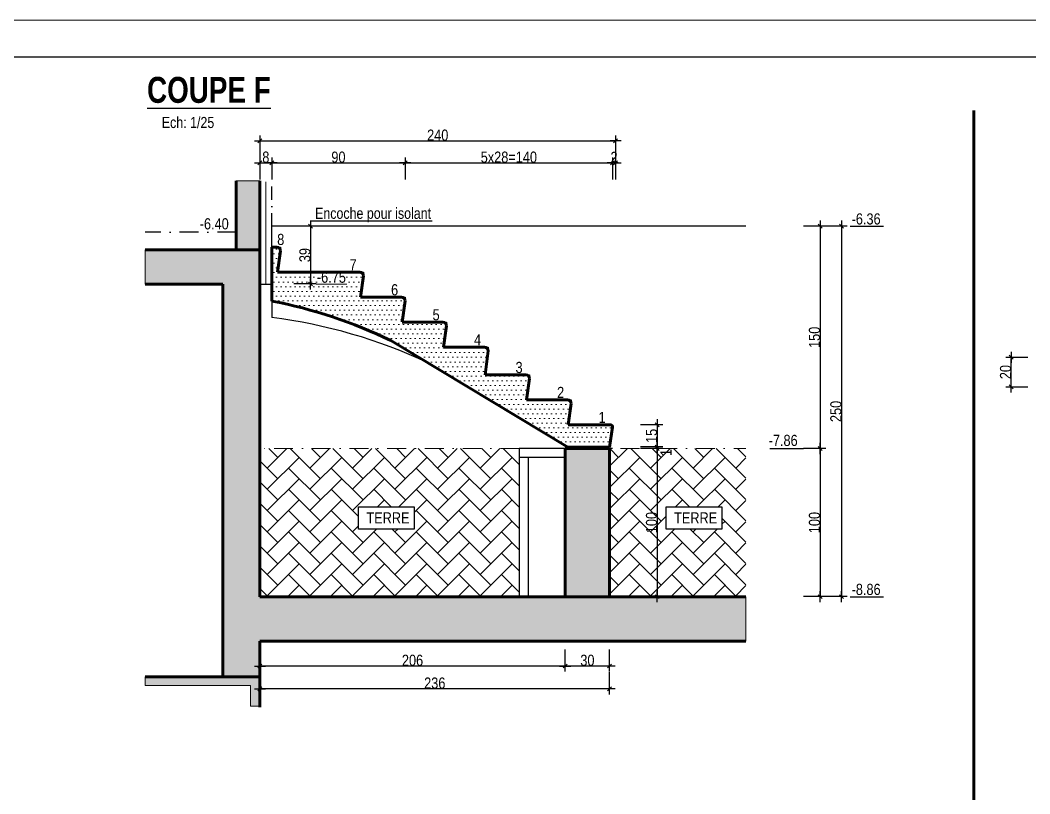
# Model space of a CAD drawing. Header units: centimetres. Extents: x 10776 to 19730, y -16504 to -13534.
# Drawn here: x 12138 to 13501, y -14578 to -13534 of the extents above; entities that cross this region are included whole.
import ezdxf
from ezdxf.enums import TextEntityAlignment as Align

# ---------------------------------------------------------------- set-up
doc = ezdxf.new("R2010")
doc.units = ezdxf.units.CM
doc.header["$PDMODE"] = 1
doc.header["$PDSIZE"] = -2
doc.linetypes.add('TIRETPTX2', pattern=[50.8, 25.4, -12.7, 0, -12.7])
for name, color, linetype in [('01_cote_gen', 4, 'Continuous'), ('01_linteaux', 2, 'Continuous'), ('01_poch_BN', 9, 'Continuous'), ('01_poch_murs', 253, 'Continuous'), ('01_texte', 230, 'Continuous'), ('AA_COTES', 2, 'Continuous')]:
    doc.layers.add(name, color=color, linetype=linetype)
doc.layers.add('01_murs_coup', color=5, linetype='Continuous', lineweight=60)
doc.layers.add('01_tram_axes', color=2, linetype='TIRETPTX2', lineweight=9)
doc.styles.add('ARIAL NA', font='ARIALN.TTF')
doc.styles.add('impact', font='impact.ttf')
doc.styles.add('MATTE_TXT', font='arial.ttf')
doc.styles.add('STYLE2', font='ARIALN.TTF')
doc.linetypes.add('ISOLATION', pattern='A,0.00254,-2.54,[134,ltypeshp.shx,S=2.54,R=0,X=-2.54,Y=0],-5.08,[134,ltypeshp.shx,S=2.54,R=180,X=2.54,Y=0],-2.54', length=10.16254)
doc.dimstyles.new('JB25', dxfattribs={"dimscale": 0.1, "dimtxt": 150, "dimasz": 15, "dimexe": 0.1, "dimexo": 0.1, "dimgap": 0.09, "dimtad": 1, "dimdec": 1, "dimlfac": 0.5, "dimdsep": 46, "dimtxsty": 'STYLE2', "dimblk1": 'BOND_G', "dimblk2": 'BOND_D', "dimsah": 1, "dimcen": 1.5, "dimdle": 0.01, "dimse1": 1, "dimse2": 1, "dimclrd": 4, "dimclre": 2, "dimclrt": 6, "dimazin": 2, "dimtfac": 2.333333, "dimtdec": 1, "dimtix": 1, "dimtmove": 2, "dimatfit": 3, "dimldrblk": 'BOND_G', "dimfxl": 1, "dimtolj": 1, "dimtzin": 0, "dimarcsym": 0})

# ---------------------------------------------------------------- blocks, each defined once
blk = doc.blocks.new('BOND_G')
at = {"layer": 'AA_COTES', "color": 0}
for p, q in [((0, -5), (0, 15)), ((5, 0), (-5, 0)), ((1.77, 1.77), (-1.77, -1.77))]:
    blk.add_line(p, q, dxfattribs=at)
blk = doc.blocks.new('BOND_D')
at = {"layer": 'AA_COTES', "color": 0}
for p, q in [((5, 0), (-5, 0)), ((-1.77, -1.77), (1.77, 1.77)), ((0, 5), (0, -15))]:
    blk.add_line(p, q, dxfattribs=at)
blk = doc.blocks.new('*D2822')
at = {"layer": '01_cote_gen', "color": 4, "lineweight": -2, "transparency": 16777216}
blk.add_line((13475.9, -14027.5), (13475.9, -13990.5), dxfattribs=at)
at = {"layer": 'Defpoints', "color": 0, "lineweight": 0, "transparency": 16777216}
for p in [(13475.9, -13989), (13555.8, -13989), (13555.8, -14029)]:
    blk.add_point(p, dxfattribs=at)
at = {"layer": '01_cote_gen', "color": 4, "lineweight": -2, "transparency": 16777216, "xscale": 1.5, "yscale": 1.5, "zscale": 1.5}
for name, p, rotation in [('BOND_D', (13475.9, -13989), 90), ('BOND_G', (13475.9, -14029), 270)]:
    blk.add_blockref(name, p, dxfattribs=dict(at, rotation=rotation))
at = {"layer": '01_cote_gen', "color": 6, "transparency": 16777216, "insert": (13468.3, -14009), "char_height": 15, "attachment_point": 5, "rotation": 90, "style": 'STYLE2'}
blk.add_mtext('\\A1;20', dxfattribs=at)
blk = doc.blocks.new('*D2846')
at = {"layer": '01_cote_gen', "color": 4, "lineweight": -2, "transparency": 16777216}
blk.add_line((13218, -14113.6), (13218, -14310.6), dxfattribs=at)
at = {"layer": 'Defpoints', "color": 0, "lineweight": 0, "transparency": 16777216}
for p in [(13194.3, -14112.1), (13194.3, -14312.1), (13218, -14312.1)]:
    blk.add_point(p, dxfattribs=at)
at = {"layer": '01_cote_gen', "color": 4, "lineweight": -2, "transparency": 16777216, "xscale": 1.5, "yscale": 1.5, "zscale": 1.5}
for name, p, rotation in [('BOND_G', (13218, -14112.1), 90), ('BOND_D', (13218, -14312.1), 270)]:
    blk.add_blockref(name, p, dxfattribs=dict(at, rotation=rotation))
at = {"layer": '01_cote_gen', "color": 6, "lineweight": 0, "transparency": 16777216, "insert": (13210.4, -14212.1), "char_height": 15, "attachment_point": 5, "rotation": 90, "style": 'STYLE2'}
blk.add_mtext('\\A1;100', dxfattribs=at)
blk = doc.blocks.new('*D2975')
at = {"layer": '01_cote_gen', "color": 4, "lineweight": -2, "transparency": 16777216}
blk.add_line((12998.1, -14113.6), (12998.1, -14310.6), dxfattribs=at)
at = {"layer": 'Defpoints', "color": 0, "lineweight": 0, "transparency": 16777216}
for p in [(12913.2, -14112.1), (12957.9, -14312.1), (12998.1, -14312.1)]:
    blk.add_point(p, dxfattribs=at)
at = {"layer": '01_cote_gen', "color": 4, "lineweight": -2, "transparency": 16777216, "xscale": 1.5, "yscale": 1.5, "zscale": 1.5}
for name, p, rotation in [('BOND_G', (12998.1, -14112.1), 90), ('BOND_D', (12998.1, -14312.1), 270)]:
    blk.add_blockref(name, p, dxfattribs=dict(at, rotation=rotation))
at = {"layer": '01_cote_gen', "color": 6, "lineweight": 0, "transparency": 16777216, "insert": (12990.5, -14212.1), "char_height": 15, "attachment_point": 5, "rotation": 90, "style": 'STYLE2'}
blk.add_mtext('\\A1;100', dxfattribs=at)
blk = doc.blocks.new('*D2976')
at = {"layer": '01_cote_gen', "color": 4, "lineweight": -2, "transparency": 16777216}
blk.add_line((12998.1, -14081.6), (12998.1, -14108.6), dxfattribs=at)
at = {"layer": 'Defpoints', "color": 0, "lineweight": 0, "transparency": 16777216}
for p in [(12908.5, -14080.1), (12915, -14110.1), (12998.1, -14110.1)]:
    blk.add_point(p, dxfattribs=at)
at = {"layer": '01_cote_gen', "color": 4, "lineweight": -2, "transparency": 16777216, "xscale": 1.5, "yscale": 1.5, "zscale": 1.5}
for name, p, rotation in [('BOND_G', (12998.1, -14080.1), 90), ('BOND_D', (12998.1, -14110.1), 270)]:
    blk.add_blockref(name, p, dxfattribs=dict(at, rotation=rotation))
at = {"layer": '01_cote_gen', "color": 6, "lineweight": 0, "transparency": 16777216, "insert": (12990.5, -14095.1), "char_height": 15, "attachment_point": 5, "rotation": 90, "style": 'STYLE2'}
blk.add_mtext('\\A1;15', dxfattribs=at)
blk = doc.blocks.new('*D2977')
at = {"layer": '01_cote_gen', "color": 4, "lineweight": -2, "transparency": 16777216}
blk.add_line((12932.4, -14405.7), (12875.4, -14405.7), dxfattribs=at)
at = {"layer": 'Defpoints', "color": 0, "lineweight": 0, "transparency": 16777216}
for p in [(12873.9, -14300.2), (12933.9, -14300.2), (12873.9, -14405.7)]:
    blk.add_point(p, dxfattribs=at)
at = {"layer": '01_cote_gen', "color": 4, "lineweight": -2, "transparency": 16777216, "xscale": 1.5, "yscale": 1.5, "zscale": 1.5, "rotation": 180}
blk.add_blockref('BOND_D', (12873.9, -14405.7), dxfattribs=at)
at = {"layer": '01_cote_gen', "color": 4, "lineweight": -2, "transparency": 16777216, "xscale": 1.5, "yscale": 1.5, "zscale": 1.5}
blk.add_blockref('BOND_G', (12933.9, -14405.7), dxfattribs=at)
at = {"layer": '01_cote_gen', "color": 6, "lineweight": 0, "transparency": 16777216, "insert": (12903.9, -14398.1), "char_height": 15, "attachment_point": 5, "style": 'STYLE2'}
blk.add_mtext('\\A1;30', dxfattribs=at)
blk = doc.blocks.new('*D2978')
at = {"layer": '01_cote_gen', "color": 4, "lineweight": -2, "transparency": 16777216}
blk.add_line((12872.4, -14405.7), (12463.4, -14405.7), dxfattribs=at)
at = {"layer": 'Defpoints', "color": 0, "lineweight": 0, "transparency": 16777216}
for p in [(12461.9, -14275.1), (12873.9, -14275.1), (12461.9, -14405.7)]:
    blk.add_point(p, dxfattribs=at)
at = {"layer": '01_cote_gen', "color": 4, "lineweight": -2, "transparency": 16777216, "xscale": 1.5, "yscale": 1.5, "zscale": 1.5, "rotation": 180}
blk.add_blockref('BOND_D', (12461.9, -14405.7), dxfattribs=at)
at = {"layer": '01_cote_gen', "color": 4, "lineweight": -2, "transparency": 16777216, "xscale": 1.5, "yscale": 1.5, "zscale": 1.5}
blk.add_blockref('BOND_G', (12873.9, -14405.7), dxfattribs=at)
at = {"layer": '01_cote_gen', "color": 6, "lineweight": 0, "transparency": 16777216, "insert": (12667.9, -14398.1), "char_height": 15, "attachment_point": 5, "style": 'STYLE2'}
blk.add_mtext('\\A1;206', dxfattribs=at)
blk = doc.blocks.new('*D2979')
at = {"layer": '01_cote_gen', "color": 4, "lineweight": -2, "transparency": 16777216}
blk.add_line((12932.4, -14436.5), (12463.4, -14436.5), dxfattribs=at)
at = {"layer": 'Defpoints', "color": 0, "lineweight": 0, "transparency": 16777216}
for p in [(12461.9, -14271.5), (12933.9, -14282.9), (12461.9, -14436.5)]:
    blk.add_point(p, dxfattribs=at)
at = {"layer": '01_cote_gen', "color": 4, "lineweight": -2, "transparency": 16777216, "xscale": 1.5, "yscale": 1.5, "zscale": 1.5, "rotation": 180}
blk.add_blockref('BOND_D', (12461.9, -14436.5), dxfattribs=at)
at = {"layer": '01_cote_gen', "color": 4, "lineweight": -2, "transparency": 16777216, "xscale": 1.5, "yscale": 1.5, "zscale": 1.5}
blk.add_blockref('BOND_G', (12933.9, -14436.5), dxfattribs=at)
at = {"layer": '01_cote_gen', "color": 6, "lineweight": 0, "transparency": 16777216, "insert": (12697.9, -14428.8), "char_height": 15, "attachment_point": 5, "style": 'STYLE2'}
blk.add_mtext('\\A1;236', dxfattribs=at)
blk = doc.blocks.new('*D2980')
at = {"layer": '01_cote_gen', "color": 4, "lineweight": -2, "transparency": 16777216}
for p, q in [((12998.1, -14108.6), (12998.1, -14107.1)), ((12998.1, -14112.1), (12998.1, -14110.1)), ((12998.1, -14113.6), (12998.1, -14115.1))]:
    blk.add_line(p, q, dxfattribs=at)
at = {"layer": 'Defpoints', "color": 0, "lineweight": 0, "transparency": 16777216}
for p in [(12993.5, -14110.1), (12993.5, -14112.1), (12998.1, -14110.1)]:
    blk.add_point(p, dxfattribs=at)
at = {"layer": '01_cote_gen', "color": 4, "lineweight": -2, "transparency": 16777216, "xscale": 1.5, "yscale": 1.5, "zscale": 1.5}
for name, p, rotation in [('BOND_D', (12998.1, -14110.1), 270), ('BOND_G', (12998.1, -14112.1), 90)]:
    blk.add_blockref(name, p, dxfattribs=dict(at, rotation=rotation))
at = {"layer": '01_cote_gen', "color": 6, "lineweight": 0, "transparency": 16777216, "insert": (13010, -14117.6), "char_height": 15, "attachment_point": 5, "rotation": 90, "style": 'STYLE2'}
blk.add_mtext('\\A1;1', dxfattribs=at)
blk = doc.blocks.new('*D2982')
at = {"layer": '01_poch_BN', "color": 4, "lineweight": -2, "transparency": 16777216}
blk.add_line((12463.4, -13697), (12940.4, -13697), dxfattribs=at)
at = {"layer": 'Defpoints', "color": 0, "lineweight": 0, "transparency": 16777216}
for p in [(12941.9, -13697), (12461.9, -13751.8), (12941.9, -13749.2)]:
    blk.add_point(p, dxfattribs=at)
at = {"layer": '01_poch_BN', "color": 4, "lineweight": -2, "transparency": 16777216, "xscale": 1.5, "yscale": 1.5, "zscale": 1.5, "rotation": 180}
blk.add_blockref('BOND_G', (12461.9, -13697), dxfattribs=at)
at = {"layer": '01_poch_BN', "color": 4, "lineweight": -2, "transparency": 16777216, "xscale": 1.5, "yscale": 1.5, "zscale": 1.5}
blk.add_blockref('BOND_D', (12941.9, -13697), dxfattribs=at)
at = {"layer": '01_poch_BN', "color": 6, "lineweight": 0, "transparency": 16777216, "insert": (12701.9, -13689.3), "char_height": 15, "attachment_point": 5, "style": 'STYLE2'}
blk.add_mtext('\\A1;240', dxfattribs=at)
blk = doc.blocks.new('*D2974')
at = {"layer": '01_poch_BN', "color": 4, "lineweight": -2, "transparency": 16777216}
blk.add_line((12659.4, -13726.7), (12936.4, -13726.7), dxfattribs=at)
at = {"layer": 'Defpoints', "color": 0, "lineweight": 0, "transparency": 16777216}
for p in [(12657.9, -13732.4), (12937.9, -13726.7), (12937.9, -14072.1)]:
    blk.add_point(p, dxfattribs=at)
at = {"layer": '01_poch_BN', "color": 4, "lineweight": -2, "transparency": 16777216, "xscale": 1.5, "yscale": 1.5, "zscale": 1.5, "rotation": 180}
blk.add_blockref('BOND_G', (12657.9, -13726.7), dxfattribs=at)
at = {"layer": '01_poch_BN', "color": 4, "lineweight": -2, "transparency": 16777216, "xscale": 1.5, "yscale": 1.5, "zscale": 1.5}
blk.add_blockref('BOND_D', (12937.9, -13726.7), dxfattribs=at)
at = {"layer": '01_poch_BN', "color": 6, "lineweight": 0, "transparency": 16777216, "insert": (12797.9, -13719), "char_height": 15, "attachment_point": 5, "style": 'STYLE2'}
blk.add_mtext('\\A1;5x28=140', dxfattribs=at)
blk = doc.blocks.new('*D2981')
at = {"layer": '01_cote_gen', "color": 4, "lineweight": -2, "transparency": 16777216}
blk.add_line((12479.4, -13726.7), (12656.4, -13726.7), dxfattribs=at)
at = {"layer": 'Defpoints', "color": 0, "lineweight": 0, "transparency": 16777216}
for p in [(12657.9, -13726.7), (12657.9, -13749.2), (12477.9, -13857.2)]:
    blk.add_point(p, dxfattribs=at)
at = {"layer": '01_cote_gen', "color": 4, "lineweight": -2, "transparency": 16777216, "xscale": 1.5, "yscale": 1.5, "zscale": 1.5, "rotation": 180}
blk.add_blockref('BOND_G', (12477.9, -13726.7), dxfattribs=at)
at = {"layer": '01_cote_gen', "color": 4, "lineweight": -2, "transparency": 16777216, "xscale": 1.5, "yscale": 1.5, "zscale": 1.5}
blk.add_blockref('BOND_D', (12657.9, -13726.7), dxfattribs=at)
at = {"layer": '01_cote_gen', "color": 6, "lineweight": 0, "transparency": 16777216, "insert": (12567.9, -13719), "char_height": 15, "attachment_point": 5, "style": 'STYLE2'}
blk.add_mtext('\\A1;90', dxfattribs=at)
blk = doc.blocks.new('*D2972')
at = {"layer": '01_cote_gen', "color": 4, "lineweight": -2, "transparency": 16777216}
blk.add_line((12463.4, -13726.7), (12476.4, -13726.7), dxfattribs=at)
at = {"layer": 'Defpoints', "color": 0, "lineweight": 0, "transparency": 16777216}
for p in [(12461.9, -13719.5), (12477.9, -13726.7), (12477.9, -13734.2)]:
    blk.add_point(p, dxfattribs=at)
at = {"layer": '01_cote_gen', "color": 4, "lineweight": -2, "transparency": 16777216, "xscale": 1.5, "yscale": 1.5, "zscale": 1.5, "rotation": 180}
blk.add_blockref('BOND_G', (12461.9, -13726.7), dxfattribs=at)
at = {"layer": '01_cote_gen', "color": 4, "lineweight": -2, "transparency": 16777216, "xscale": 1.5, "yscale": 1.5, "zscale": 1.5}
blk.add_blockref('BOND_D', (12477.9, -13726.7), dxfattribs=at)
at = {"layer": '01_cote_gen', "color": 6, "lineweight": 0, "transparency": 16777216, "insert": (12469.9, -13719), "char_height": 15, "attachment_point": 5, "style": 'STYLE2'}
blk.add_mtext('\\A1;8', dxfattribs=at)
blk = doc.blocks.new('*D2973')
at = {"layer": '01_cote_gen', "color": 4, "lineweight": -2, "transparency": 16777216}
for p, q in [((12936.4, -13726.7), (12934.9, -13726.7)), ((12941.9, -13726.7), (12937.9, -13726.7)), ((12943.4, -13726.7), (12944.9, -13726.7))]:
    blk.add_line(p, q, dxfattribs=at)
at = {"layer": 'Defpoints', "color": 0, "lineweight": 0, "transparency": 16777216}
for p in [(12937.9, -13719.5), (12941.9, -13719.5), (12937.9, -13726.7)]:
    blk.add_point(p, dxfattribs=at)
at = {"layer": '01_cote_gen', "color": 4, "lineweight": -2, "transparency": 16777216, "xscale": 1.5, "yscale": 1.5, "zscale": 1.5}
blk.add_blockref('BOND_D', (12937.9, -13726.7), dxfattribs=at)
at = {"layer": '01_cote_gen', "color": 4, "lineweight": -2, "transparency": 16777216, "xscale": 1.5, "yscale": 1.5, "zscale": 1.5, "rotation": 180}
blk.add_blockref('BOND_G', (12941.9, -13726.7), dxfattribs=at)
at = {"layer": '01_cote_gen', "color": 6, "lineweight": 0, "transparency": 16777216, "insert": (12939.9, -13719.2), "char_height": 15, "attachment_point": 5, "style": 'STYLE2'}
blk.add_mtext('\\A1;2', dxfattribs=at)
blk = doc.blocks.new('*D2983')
at = {"layer": '01_cote_gen', "color": 4, "lineweight": -2, "transparency": 16777216}
blk.add_line((12530.3, -13813.6), (12530.3, -13888.6), dxfattribs=at)
at = {"layer": 'Defpoints', "color": 0, "lineweight": 0, "transparency": 16777216}
for p in [(12491.9, -13812.1), (12477.9, -13890.1), (12530.3, -13890.1)]:
    blk.add_point(p, dxfattribs=at)
at = {"layer": '01_cote_gen', "color": 4, "lineweight": -2, "transparency": 16777216, "xscale": 1.5, "yscale": 1.5, "zscale": 1.5}
for name, p, rotation in [('BOND_G', (12530.3, -13812.1), 90), ('BOND_D', (12530.3, -13890.1), 270)]:
    blk.add_blockref(name, p, dxfattribs=dict(at, rotation=rotation))
at = {"layer": '01_cote_gen', "color": 6, "lineweight": 0, "transparency": 16777216, "insert": (12522.7, -13851.1), "char_height": 15, "attachment_point": 5, "rotation": 90, "style": 'STYLE2'}
blk.add_mtext('\\A1;39', dxfattribs=at)
blk = doc.blocks.new('*D2985')
at = {"layer": '01_poch_BN', "color": 4, "lineweight": -2, "transparency": 16777216}
blk.add_line((13218, -13813.6), (13218, -14110.6), dxfattribs=at)
at = {"layer": 'Defpoints', "color": 0, "lineweight": 0, "transparency": 16777216}
for p in [(13117.8, -13812.1), (13195.5, -14112.1), (13218, -14112.1)]:
    blk.add_point(p, dxfattribs=at)
at = {"layer": '01_poch_BN', "color": 4, "lineweight": -2, "transparency": 16777216, "xscale": 1.5, "yscale": 1.5, "zscale": 1.5}
for name, p, rotation in [('BOND_G', (13218, -13812.1), 90), ('BOND_D', (13218, -14112.1), 270)]:
    blk.add_blockref(name, p, dxfattribs=dict(at, rotation=rotation))
at = {"layer": '01_poch_BN', "color": 6, "lineweight": 0, "transparency": 16777216, "insert": (13210.4, -13962.1), "char_height": 15, "attachment_point": 5, "rotation": 90, "style": 'STYLE2'}
blk.add_mtext('\\A1;150', dxfattribs=at)
blk = doc.blocks.new('*D2986')
at = {"layer": '01_poch_BN', "color": 4, "lineweight": -2, "transparency": 16777216}
blk.add_line((13247, -13813.6), (13247, -14310.6), dxfattribs=at)
at = {"layer": 'Defpoints', "color": 0, "lineweight": 0, "transparency": 16777216}
for p in [(13117.8, -13812.1), (13225.5, -14312.1), (13247, -14312.1)]:
    blk.add_point(p, dxfattribs=at)
at = {"layer": '01_poch_BN', "color": 4, "lineweight": -2, "transparency": 16777216, "xscale": 1.5, "yscale": 1.5, "zscale": 1.5}
for name, p, rotation in [('BOND_G', (13247, -13812.1), 90), ('BOND_D', (13247, -14312.1), 270)]:
    blk.add_blockref(name, p, dxfattribs=dict(at, rotation=rotation))
at = {"layer": '01_poch_BN', "color": 6, "lineweight": 0, "transparency": 16777216, "insert": (13239.3, -14062.1), "char_height": 15, "attachment_point": 5, "rotation": 90, "style": 'STYLE2'}
blk.add_mtext('\\A1;250', dxfattribs=at)

msp = doc.modelspace()

# ---------------------------------------------------------------- hatches: boundary and pattern name
at = {"layer": '01_poch_BN', "lineweight": 0}
h = msp.add_hatch(color=256, dxfattribs=at)
h.dxf.hatch_style = 1
h.paths.add_polyline_path([(12461.89, -13751.08), (12429.89, -13751.08), (12429.89, -13844.13), (12461.89, -13844.13)])
h.paths.add_polyline_path([(12461.89, -13844.13), (12307.06, -13844.13), (12307.06, -13890.13), (12411.89, -13890.13), (12411.89, -14420.13), (12461.89, -14420.13), (12461.89, -14372.13), (13117.8, -14372.13), (13117.8, -14312.13), (12461.89, -14312.13)])
h.paths.add_polyline_path([(12461.89, -14420.13), (12307.06, -14420.13), (12307.06, -14432.09), (12449.03, -14432.09), (12449.03, -14459.77), (12461.89, -14459.77)])
h = msp.add_hatch(dxfattribs=at)
h.set_pattern_fill('DOTS', color=2, scale=4)
h.paths.add_polyline_path([(12657.89, -13912.78, 0.4142136), (12652.89, -13907.78), (12597.85, -13907.78), (12601.85, -13879.04, 0.4142136), (12596.85, -13874.04), (12485.85, -13874.04), (12489.85, -13845.34, 0.4142136), (12484.85, -13840.34), (12477.89, -13840.34), (12477.89, -13874.04), (12477.89, -13913.08, -0.0639782), (12638.52, -13966.19), (12877.43, -14110.13), (12933.89, -14110.13), (12937.86, -14083.52, 0.4535919), (12934.89, -14080.13), (12877.89, -14080.13), (12881.89, -14051.39, 0.4142136), (12876.89, -14046.39), (12821.89, -14046.39), (12825.89, -14017.65, 0.4142136), (12820.89, -14012.65), (12765.89, -14012.65), (12769.89, -13980.26, 0.4142136), (12764.89, -13975.26), (12709.89, -13975.26), (12713.89, -13946.52, 0.4142136), (12708.89, -13941.52), (12653.89, -13941.52)])
h.paths.add_polyline_path([(12534.99, -13892.49), (12581.82, -13892.49), (12581.82, -13869.52), (12534.99, -13869.52)], flags=24)
h = msp.add_hatch(color=256, dxfattribs=at)
h.dxf.hatch_style = 1
h.paths.add_polyline_path([(12933.89, -14112.13), (12873.89, -14112.13), (12873.89, -14312.13), (12933.89, -14312.13)])
at = {"layer": '01_poch_murs', "lineweight": 0}
h = msp.add_hatch(dxfattribs=at)
h.set_pattern_fill('AR-HBONE', color=256, scale=0.2)
h.paths.add_polyline_path([(12811.89, -14112.13), (12461.89, -14112.13), (12461.89, -14312.13), (12811.89, -14312.13)])
h.paths.add_polyline_path([(12670.31, -14220.84), (12594.89, -14220.84), (12594.89, -14190.9), (12670.31, -14190.9)], flags=16)
h.paths.add_polyline_path([(13117.8, -14112.13), (12933.89, -14112.13), (12933.89, -14312.13), (13117.8, -14312.13)])
h.paths.add_polyline_path([(13085.51, -14190.9), (13085.51, -14220.84), (13010.09, -14220.84), (13010.09, -14190.9)], flags=16)
h.paths.add_polyline_path([(12601.88, -14216.97), (12667.6, -14216.97), (12667.6, -14194.47), (12601.88, -14194.47)], flags=8)
h.paths.add_polyline_path([(12993.7, -14125.46), (12993.7, -14108.41), (12962.47, -14108.41), (12962.47, -14125.46)], flags=9)
h.paths.add_polyline_path([(13006.01, -14230.71), (13006.01, -14194.54), (12974.78, -14194.54), (12974.78, -14230.71)], flags=24)
h.paths.add_polyline_path([(13025.62, -14125.46), (13025.62, -14108.41), (12994.39, -14108.41), (12994.39, -14125.46)], flags=9)
h.paths.add_polyline_path([(13017.08, -14216.97), (13082.8, -14216.97), (13082.8, -14194.47), (13017.08, -14194.47)], flags=8)

# ---------------------------------------------------------------- linework, layer by layer
at = {"layer": '01_linteaux', "linetype": 'TIRETPTX2', "ltscale": 0.7}
msp.add_line((12477.89, -13812.13), (12477.89, -13751.08), dxfattribs=at)
at = {"layer": '01_linteaux'}
for p, q in [((13117.8, -13812.13), (12477.89, -13812.13)), ((12477.89, -13840.34), (12477.89, -13812.13)), ((12487.98, -13840.34), (12489.85, -13840.34)), ((12489.85, -13840.34), (12489.85, -13841.84)), ((12599.98, -13874.04), (12601.85, -13874.04)), ((12601.85, -13874.04), (12601.85, -13875.54)), ((12656.02, -13907.78), (12657.89, -13907.78)), ((12657.85, -13907.78), (12657.85, -13909.05)), ((12477.89, -13913.08), (12477.89, -13935.23)), ((12712.02, -13941.52), (12713.89, -13941.52)), ((12713.85, -13941.52), (12713.85, -13942.79)), ((12768.02, -13975.26), (12769.89, -13975.26)), ((12769.85, -13975.26), (12769.85, -13976.53)), ((12824.02, -14012.65), (12825.89, -14012.65)), ((12825.89, -14012.65), (12825.89, -14013.92)), ((12880.02, -14046.39), (12881.89, -14046.39)), ((12881.85, -14046.39), (12881.85, -14047.66)), ((12881.89, -14046.39), (12881.89, -14050.78)), ((12936.02, -14080.13), (12937.89, -14080.13)), ((12937.89, -14080.13), (12937.89, -14084.52)), ((12811.89, -14112.13), (12811.89, -14312.13)), ((12873.89, -14112.13), (12811.89, -14112.13)), ((12873.89, -14124.13), (12811.89, -14124.13)), ((12823.89, -14124.13), (12823.89, -14312.13))]:
    msp.add_line(p, q, dxfattribs=at)
at = {"layer": '01_linteaux', "linetype": 'TIRETPTX2'}
for p, q in [((12429.89, -13820.13), (12307.06, -13820.13)), ((12461.89, -13890.13), (12477.89, -13890.13)), ((12937.89, -14112.13), (12933.89, -14112.13))]:
    msp.add_line(p, q, dxfattribs=at)
at = {"layer": '01_linteaux'}
msp.add_arc((12387.8, -14639.35), 709.86, 64.91944, 82.70898, dxfattribs=at)
at = {"layer": '01_murs_coup'}
for p, q in [((13425.62, -13655.84), (13425.62, -14603.01)), ((12429.89, -13844.13), (12429.89, -13751.08)), ((12461.89, -13844.13), (12461.89, -13751.08)), ((12477.89, -13840.34), (12477.89, -13874.04)), ((12484.85, -13840.34), (12477.89, -13840.34)), ((12461.89, -13844.13), (12307.06, -13844.13)), ((12461.89, -14312.13), (12461.89, -13844.13)), ((12485.85, -13874.04), (12489.85, -13845.34)), ((12477.89, -13913.08), (12477.89, -13874.04)), ((12596.85, -13874.04), (12485.85, -13874.04)), ((12597.85, -13907.78), (12601.85, -13879.04)), ((12411.89, -13890.13), (12307.06, -13890.13)), ((12411.89, -14420.13), (12411.89, -13890.13)), ((12652.89, -13907.78), (12597.85, -13907.78)), ((12653.89, -13941.52), (12657.89, -13912.78)), ((12708.89, -13941.52), (12653.89, -13941.52)), ((12709.89, -13975.26), (12713.89, -13946.52)), ((12877.43, -14110.13), (12638.52, -13966.19)), ((12764.89, -13975.26), (12709.89, -13975.26)), ((12765.89, -14012.65), (12769.89, -13980.26)), ((12820.89, -14012.65), (12765.89, -14012.65)), ((12821.89, -14046.39), (12825.89, -14017.65)), ((12876.89, -14046.39), (12821.89, -14046.39)), ((12877.89, -14080.13), (12881.89, -14051.39)), ((12934.89, -14080.13), (12877.89, -14080.13)), ((12937.86, -14083.52), (12933.89, -14110.13)), ((12873.89, -14112.13), (12873.89, -14312.13)), ((12933.89, -14112.13), (12873.89, -14112.13)), ((12933.89, -14110.13), (12877.43, -14110.13)), ((12933.89, -14112.13), (12933.89, -14312.13)), ((13117.8, -14312.13), (12461.89, -14312.13)), ((13117.8, -14372.13), (12461.89, -14372.13)), ((12461.89, -14461.35), (12461.89, -14372.13)), ((12461.89, -14420.13), (12307.06, -14420.13))]:
    msp.add_line(p, q, dxfattribs=at)
for centre, radius, start, end in [((12484.85, -13845.34), 5, 0, 90), ((12596.85, -13879.04), 5, 0, 90), ((12652.89, -13912.78), 5, 0, 90), ((12351.54, -14564.75), 663.8, 64.38441, 79.02716), ((12708.89, -13946.52), 5, 0, 90), ((12764.89, -13980.26), 5, 0, 90), ((12820.89, -14017.65), 5, 0, 90), ((12876.89, -14051.39), 5, 0, 90), ((12934.89, -14083.13), 3, 352.40536, 90)]:
    msp.add_arc(centre, radius, start, end, dxfattribs=at)
at = {"layer": '01_poch_BN', "lineweight": 0}
for p, q in [((10775.83, -13534.04), (19729.76, -13534.04)), ((12429.89, -13751.08), (12461.89, -13751.08)), ((12307.06, -13844.13), (12307.06, -13890.13)), ((13117.8, -14312.13), (13117.8, -14372.13)), ((12307.06, -14420.13), (12307.06, -14432.09)), ((12307.06, -14432.09), (12449.03, -14432.09)), ((12449.03, -14432.09), (12449.03, -14459.77)), ((12449.03, -14459.77), (12461.89, -14459.77))]:
    msp.add_line(p, q, dxfattribs=at)
at = {"layer": '01_poch_murs', "linetype": 'ISOLATION', "lineweight": 0, "ltscale": 0.7}
msp.add_line((12469.89, -13890.13), (12469.89, -13752.04), dxfattribs=at)
at = {"layer": '01_poch_murs', "lineweight": 0}
msp.add_line((12537.84, -13890.13), (12579.01, -13890.13), dxfattribs=at)
at = {"layer": '01_texte'}
for p, q in [((19679.76, -13584.04), (10825.83, -13584.04)), ((12530.34, -13804.63), (12694.26, -13804.63)), ((13258.3, -13812.13), (13303.64, -13812.13)), ((13150.19, -14112.13), (13195.52, -14112.13)), ((13258.3, -14312.13), (13303.64, -14312.13))]:
    msp.add_line(p, q, dxfattribs=at)
for points in [[(12594.89, -14190.9), (12670.31, -14190.9), (12670.31, -14220.84), (12594.89, -14220.84)], [(13010.09, -14190.9), (13085.51, -14190.9), (13085.51, -14220.84), (13010.09, -14220.84)]]:
    msp.add_lwpolyline(points, close=True, dxfattribs=at)
at = {"layer": '01_tram_axes'}
for p, q in [((12811.89, -14112.13), (12457.89, -14112.13)), ((12897.89, -14112.13), (13117.8, -14112.13))]:
    msp.add_line(p, q, dxfattribs=at)

# ---------------------------------------------------------------- texts
at = {"layer": '01_texte', "style": 'impact'}
msp.add_text('%%UCOUPE F', height=35, dxfattribs=at).set_placement((12393.03, -13656.08), align=Align.BOTTOM_CENTER)
at = {"layer": '01_texte', "style": 'MATTE_TXT', "width": 0.8}
for s, p in [('Ech: 1/25', (12364.9, -13684.1)), ('Encoche pour isolant', (12614.64, -13806.67))]:
    msp.add_text(s, height=15, dxfattribs=at).set_placement(p, align=Align.BOTTOM_CENTER)
at = {"layer": '01_texte', "style": 'ARIAL NA'}
for s, p in [('-6.40', (12380.69, -13816.37)), ('-6.36', (13260.46, -13809.79)), ('8', (12485.25, -13837.44)), ('7', (12582.89, -13871.64)), ('-6.75', (12538.82, -13888.41)), ('6', (12638.93, -13905.38)), ('5', (12694.93, -13939.12)), ('4', (12750.93, -13972.86)), ('3', (12806.93, -14010.25)), ('2', (12862.93, -14043.99)), ('1', (12918.93, -14077.73)), ('-7.86', (13148.5, -14108.68)), ('TERRE', (12605.63, -14213.22)), ('TERRE', (13020.83, -14213.22)), ('-8.86', (13260.46, -14309.79))]:
    msp.add_text(s, height=15, dxfattribs=at).set_placement(p)

# ---------------------------------------------------------------- dimensions: what is measured, and where the dimension line sits
at = {"layer": '01_cote_gen', "lineweight": 0}
for base, p1, p2, picture, middle in [((12477.89, -13726.7), (12461.89, -13719.48), (12477.89, -13734.2), '*D2972', (12469.89, -13719.03)), ((12657.89, -13726.7), (12477.89, -13857.19), (12657.89, -13749.2), '*D2981', (12567.89, -13719.03)), ((12937.89, -13726.7), (12941.89, -13719.48), (12937.89, -13719.48), '*D2973', (12939.89, -13719.16)), ((12461.89, -14436.48), (12933.89, -14282.93), (12461.89, -14271.5), '*D2979', (12697.89, -14428.81)), ((12461.89, -14405.72), (12873.89, -14275.07), (12461.89, -14275.07), '*D2978', (12667.89, -14398.05)), ((12873.89, -14405.72), (12933.89, -14300.2), (12873.89, -14300.2), '*D2977', (12903.89, -14398.05))]:
    dim = msp.add_linear_dim(base=base, p1=p1, p2=p2, dimstyle='JB25', dxfattribs=at)
    dim.commit()
    dim.dimension.update_dxf_attribs({"geometry": picture, "text_midpoint": middle})
for base, p1, p2, picture, middle in [((12530.34, -13890.13), (12491.85, -13812.13), (12477.89, -13890.13), '*D2983', (12522.68, -13851.13)), ((12998.15, -14110.13), (12908.51, -14080.13), (12915.04, -14110.13), '*D2976', (12990.48, -14095.13)), ((12998.15, -14312.13), (12913.23, -14112.13), (12957.86, -14312.13), '*D2975', (12990.48, -14212.13)), ((13218.02, -14312.13), (13194.3, -14112.13), (13194.3, -14312.13), '*D2846', (13210.36, -14212.13))]:
    dim = msp.add_linear_dim(base=base, p1=p1, p2=p2, angle=90, dimstyle='JB25', dxfattribs=at)
    dim.commit()
    dim.dimension.update_dxf_attribs({"geometry": picture, "text_midpoint": middle})
at = {"layer": '01_cote_gen'}
dim = msp.add_linear_dim(base=(13475.92, -13989.01), p1=(13555.84, -14029.01), p2=(13555.84, -13989.01), angle=90, dimstyle='JB25', dxfattribs=at)
dim.commit()
dim.dimension.update_dxf_attribs({"geometry": '*D2822', "text_midpoint": (13468.25, -14009.01)})
at = {"layer": '01_cote_gen', "lineweight": 0}
dim = msp.add_linear_dim(base=(12998.15, -14110.13), p1=(12993.5, -14112.13), p2=(12993.5, -14110.13), angle=90, dimstyle='JB25', dxfattribs=at)
dim.commit()
dim.dimension.update_dxf_attribs({"geometry": '*D2980', "text_midpoint": (13009.96, -14117.61), "dimtype": 160})
at = {"layer": '01_poch_BN', "lineweight": 0}
dim = msp.add_linear_dim(base=(12941.89, -13696.98), p1=(12461.89, -13751.85), p2=(12941.89, -13749.2), dimstyle='JB25', dxfattribs=at)
dim.commit()
dim.dimension.update_dxf_attribs({"geometry": '*D2982', "text_midpoint": (12701.89, -13689.32)})
dim = msp.add_linear_dim(base=(12937.89, -13726.7), p1=(12657.89, -13732.44), p2=(12937.89, -14072.13), text='5x28=140', dimstyle='JB25', dxfattribs=at)
dim.commit()
dim.dimension.update_dxf_attribs({"geometry": '*D2974', "text_midpoint": (12797.89, -13719.03)})
for base, p2, picture, middle in [((13218.02, -14112.13), (13195.52, -14112.13), '*D2985', (13210.36, -13962.13)), ((13246.99, -14312.13), (13225.52, -14312.13), '*D2986', (13239.32, -14062.13))]:
    dim = msp.add_linear_dim(base=base, p1=(13117.8, -13812.13), p2=p2, angle=90, dimstyle='JB25', dxfattribs=at)
    dim.commit()
    dim.dimension.update_dxf_attribs({"geometry": picture, "text_midpoint": middle})

doc.saveas('drawing.dxf')
